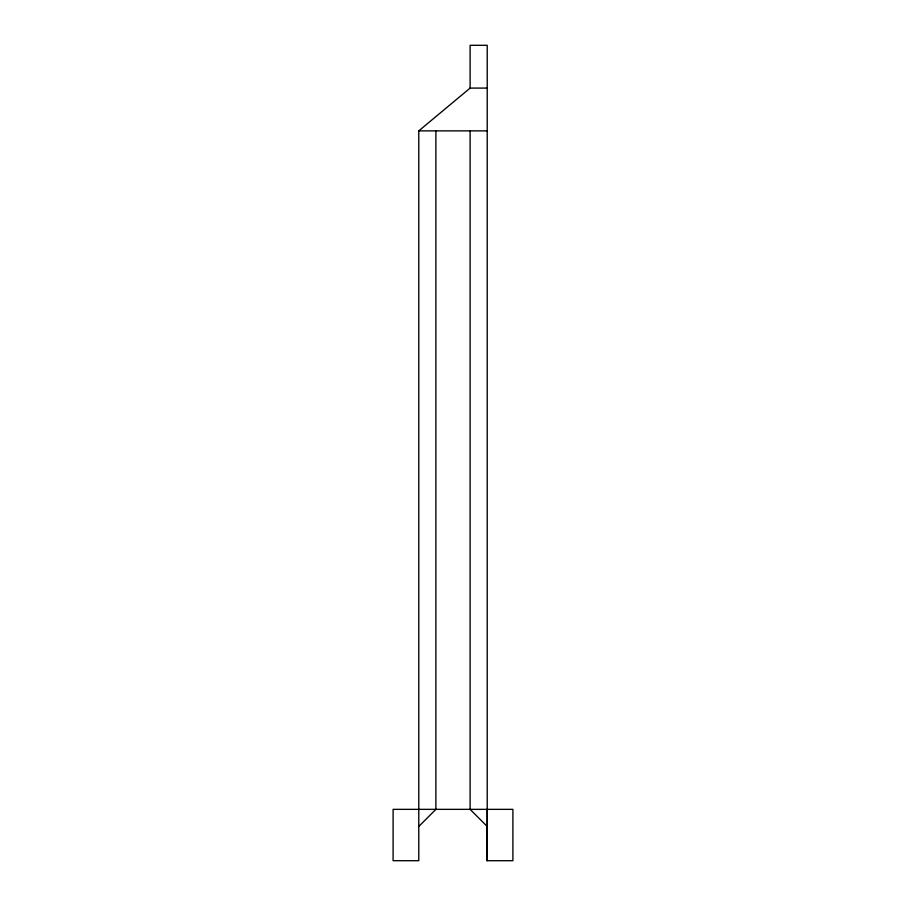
<?xml version="1.0" encoding="UTF-8"?>
<svg xmlns="http://www.w3.org/2000/svg" width="906" height="906" viewBox="0 0 906 906"><rect width="100%" height="100%" fill="white"/><g stroke="black" fill="none" stroke-linecap="round" stroke-linejoin="round"><path stroke-width="1.36" d="M487.224 809.352L487.224 826.476L470.112 809.352L470.112 130.872M487.156 826.012L487.02 860.7L512.898 860.7L512.898 809.352L393.102 809.352L393.102 860.7L418.776 860.7L418.776 130.872L470.112 88.086L487.224 88.086M418.776 826.476L435.888 809.352L435.888 130.872M418.776 130.872L487.224 130.872M487.224 860.7L487.224 45.3L470.112 45.3L470.112 88.086"/></g></svg>
